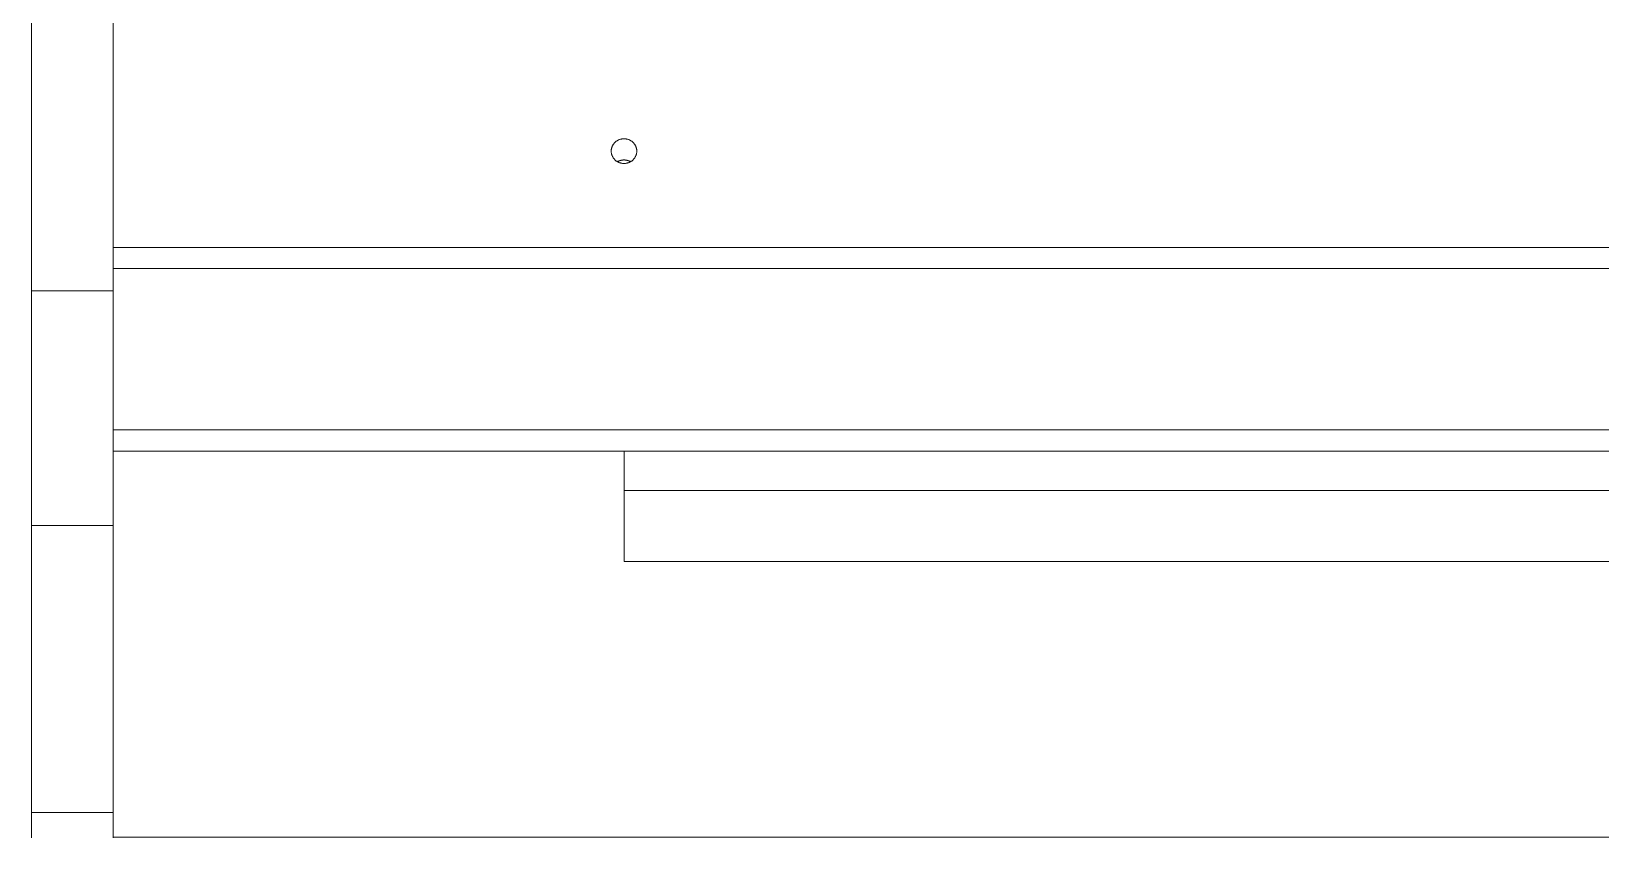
# Model space of a CAD drawing. Extents: x 65572 to 72871, y 30718 to 33858.
# Drawn here: x 65942.81 to 65954.9, y 32367.89 to 32374.1 of the extents above; entities that cross this region are included whole.
import ezdxf

# ---------------------------------------------------------------- set-up
doc = ezdxf.new("R2010")
doc.units = 0
doc.header["$LTSCALE"] = 0.5
doc.header["$MEASUREMENT"] = 0
doc.layers.add('Layout', color=154, linetype='CONTINUOUS', lineweight=5)

msp = doc.modelspace()

# ---------------------------------------------------------------- linework, layer by layer
at = {"layer": 'Layout', "linetype": 'ByBlock'}
for p, q in [((65942.806307, 32381.605485), (65942.806307, 32372.098342)), ((65943.436229, 32381.605485), (65943.436229, 32372.098342)), ((65942.805914, 32372.37673), (65942.805914, 32381.211785)), ((65942.805914, 32370.771848), (65942.805914, 32372.37673)), ((65942.805914, 32372.37673), (65942.806307, 32372.37673)), ((65943.436229, 32372.432408), (65967.058276, 32372.432408)), ((65943.436229, 32372.269372), (65967.058276, 32372.269372)), ((65967.058276, 32372.269372), (65943.436229, 32372.269372)), ((65942.806307, 32372.098342), (65942.806307, 32370.289665)), ((65943.436229, 32372.098342), (65942.806307, 32372.098342)), ((65943.436229, 32372.098342), (65943.436229, 32370.289665)), ((65943.436229, 32371.026225), (65967.058276, 32371.026225)), ((65967.058276, 32371.026225), (65943.436229, 32371.026225)), ((65967.058276, 32370.86319), (65943.436229, 32370.86319)), ((65947.373236, 32370.86319), (65947.373236, 32370.013824)), ((65942.805914, 32368.45937), (65942.805914, 32370.771848)), ((65942.805914, 32370.771848), (65942.806307, 32370.771848)), ((65947.373236, 32370.559352), (65963.121268, 32370.559352)), ((65942.806307, 32370.289665), (65942.806307, 32368.079085)), ((65943.436229, 32370.289665), (65942.806307, 32370.289665)), ((65943.436229, 32370.289665), (65943.436229, 32368.079085)), ((65947.373236, 32370.013824), (65963.121268, 32370.013824)), ((65942.805914, 32368.45937), (65942.806307, 32368.45937)), ((65943.436229, 32368.079085), (65942.806307, 32368.079085)), ((65967.058276, 32367.88921), (65943.436229, 32367.88921))]:
    msp.add_line(p, q, dxfattribs=at)
for points in [[(65947.471662, 32373.173965), (65947.471582, 32373.177793), (65947.471343, 32373.181615), (65947.470944, 32373.185425), (65947.470387, 32373.189215), (65947.469673, 32373.192982), (65947.468802, 32373.196717), (65947.467776, 32373.200415), (65947.466596, 32373.204071), (65947.465266, 32373.207678), (65947.463786, 32373.21123), (65947.462159, 32373.214721), (65947.460388, 32373.218147), (65947.458475, 32373.221501), (65947.456424, 32373.224777), (65947.454239, 32373.227972), (65947.451922, 32373.231078), (65947.449477, 32373.234092), (65947.446909, 32373.237009), (65947.444221, 32373.239823), (65947.441418, 32373.242531), (65947.438504, 32373.245127), (65947.435485, 32373.247608), (65947.432365, 32373.249969), (65947.429148, 32373.252207), (65947.425841, 32373.254318), (65947.422449, 32373.256299), (65947.418977, 32373.258147), (65947.415431, 32373.259857), (65947.411816, 32373.261429), (65947.408139, 32373.262858), (65947.404405, 32373.264144), (65947.40062, 32373.265283), (65947.396791, 32373.266274), (65947.392924, 32373.267115), (65947.389025, 32373.267805), (65947.3851, 32373.268343), (65947.381156, 32373.268728), (65947.3772, 32373.268959), (65947.373236, 32373.269036), (65947.369273, 32373.268959), (65947.365317, 32373.268728), (65947.361373, 32373.268343), (65947.357448, 32373.267805), (65947.353549, 32373.267115), (65947.349682, 32373.266274), (65947.345853, 32373.265283), (65947.342068, 32373.264144), (65947.338334, 32373.262858), (65947.334657, 32373.261429), (65947.331042, 32373.259857), (65947.327496, 32373.258147), (65947.324024, 32373.256299), (65947.320632, 32373.254318), (65947.317325, 32373.252207), (65947.314108, 32373.249969), (65947.310988, 32373.247608), (65947.307969, 32373.245127), (65947.305055, 32373.242531), (65947.302252, 32373.239823), (65947.299564, 32373.237009), (65947.296996, 32373.234092), (65947.294551, 32373.231078), (65947.292234, 32373.227972), (65947.290048, 32373.224777), (65947.287998, 32373.221501), (65947.286085, 32373.218147), (65947.284314, 32373.214721), (65947.282687, 32373.21123), (65947.281207, 32373.207678), (65947.279877, 32373.204071), (65947.278697, 32373.200415), (65947.277671, 32373.196717), (65947.2768, 32373.192982), (65947.276086, 32373.189215), (65947.275529, 32373.185425), (65947.27513, 32373.181615), (65947.274891, 32373.177793), (65947.274811, 32373.173965)], [(65947.274811, 32373.173965), (65947.274891, 32373.170137), (65947.27513, 32373.166315), (65947.275529, 32373.162505), (65947.276086, 32373.158714), (65947.2768, 32373.154948), (65947.277671, 32373.151213), (65947.278697, 32373.147514), (65947.279877, 32373.143859), (65947.281207, 32373.140252), (65947.282687, 32373.1367), (65947.284314, 32373.133209), (65947.286085, 32373.129783), (65947.287998, 32373.126429), (65947.290048, 32373.123152), (65947.292234, 32373.119958), (65947.294551, 32373.116851), (65947.296996, 32373.113837), (65947.299564, 32373.110921), (65947.302252, 32373.108107), (65947.305055, 32373.105399), (65947.307969, 32373.102803), (65947.310988, 32373.100322), (65947.314108, 32373.097961), (65947.317325, 32373.095723), (65947.320632, 32373.093611), (65947.324024, 32373.091631), (65947.327496, 32373.089783), (65947.331042, 32373.088073), (65947.334657, 32373.086501), (65947.338334, 32373.085072), (65947.342068, 32373.083786), (65947.345853, 32373.082647), (65947.349682, 32373.081656), (65947.353549, 32373.080815), (65947.357448, 32373.080125), (65947.361373, 32373.079587), (65947.365317, 32373.079202), (65947.369273, 32373.078971), (65947.373236, 32373.078893), (65947.3772, 32373.078971), (65947.381156, 32373.079202), (65947.3851, 32373.079587), (65947.389025, 32373.080125), (65947.392924, 32373.080815), (65947.396791, 32373.081656), (65947.40062, 32373.082647), (65947.404405, 32373.083786), (65947.408139, 32373.085072), (65947.411816, 32373.086501), (65947.415431, 32373.088073), (65947.418977, 32373.089783), (65947.422449, 32373.091631), (65947.425841, 32373.093611), (65947.429148, 32373.095723), (65947.432365, 32373.097961), (65947.435485, 32373.100322), (65947.438504, 32373.102803), (65947.441418, 32373.105399), (65947.444221, 32373.108107), (65947.446909, 32373.110921), (65947.449477, 32373.113837), (65947.451922, 32373.116851), (65947.454239, 32373.119958), (65947.456424, 32373.123152), (65947.458475, 32373.126429), (65947.460388, 32373.129783), (65947.462159, 32373.133209), (65947.463786, 32373.1367), (65947.465266, 32373.140252), (65947.466596, 32373.143859), (65947.467776, 32373.147514), (65947.468802, 32373.151213), (65947.469673, 32373.154948), (65947.470387, 32373.158714), (65947.470944, 32373.162505), (65947.471343, 32373.166315), (65947.471582, 32373.170137), (65947.471662, 32373.173965)], [(65947.423885, 32373.092447), (65947.420466, 32373.09434), (65947.416972, 32373.096099), (65947.413407, 32373.097722), (65947.409778, 32373.099206), (65947.406091, 32373.100548), (65947.402351, 32373.101746), (65947.398564, 32373.102799), (65947.394736, 32373.103705), (65947.390875, 32373.104462), (65947.386984, 32373.105069), (65947.383072, 32373.105525), (65947.379144, 32373.105829), (65947.375207, 32373.105982), (65947.371266, 32373.105982), (65947.367329, 32373.105829), (65947.363401, 32373.105525), (65947.359489, 32373.105069), (65947.355598, 32373.104462), (65947.351737, 32373.103705), (65947.347909, 32373.102799), (65947.344122, 32373.101746), (65947.340382, 32373.100548), (65947.336695, 32373.099206), (65947.333066, 32373.097722), (65947.329501, 32373.096099), (65947.326007, 32373.09434), (65947.322588, 32373.092447)], [(65942.805914, 32367.884259), (65942.805914, 32367.887182), (65942.805914, 32367.889819), (65942.805914, 32367.892343), (65942.805914, 32367.894866), (65942.805914, 32367.897389), (65942.805914, 32367.899913), (65942.805914, 32367.902436), (65942.805914, 32367.90496), (65942.805914, 32367.907483), (65942.805914, 32367.910007), (65942.805914, 32367.91253), (65942.805914, 32367.915053), (65942.805914, 32367.917577), (65942.805914, 32367.9201), (65942.805914, 32367.922624), (65942.805914, 32367.925147), (65942.805914, 32367.927671), (65942.805914, 32367.930194), (65942.805914, 32367.932717), (65942.805914, 32367.935241), (65942.805914, 32367.937764), (65942.805914, 32367.940288), (65942.805914, 32367.942811), (65942.805914, 32367.945335), (65942.805914, 32367.947858), (65942.805914, 32367.950381), (65942.805914, 32367.952905), (65942.805914, 32367.955428), (65942.805914, 32367.957952), (65942.805914, 32367.960475), (65942.805914, 32367.962999), (65942.805914, 32367.965522), (65942.805914, 32367.968046), (65942.805914, 32367.970569), (65942.805914, 32367.973092), (65942.805914, 32367.975616), (65942.805914, 32367.978139), (65942.805914, 32367.980663), (65942.805914, 32367.983186), (65942.805914, 32367.98571), (65942.805914, 32367.988233), (65942.805914, 32367.990756), (65942.805914, 32367.99328), (65942.805914, 32367.995803), (65942.805914, 32367.998327), (65942.805914, 32368.00085), (65942.805914, 32368.003374), (65942.805914, 32368.005897), (65942.805914, 32368.00842), (65942.805914, 32368.010944), (65942.805914, 32368.013467), (65942.805914, 32368.015991), (65942.805914, 32368.018514), (65942.805914, 32368.021038), (65942.805914, 32368.023561), (65942.805914, 32368.026084), (65942.805914, 32368.028608), (65942.805914, 32368.031131), (65942.805914, 32368.033655), (65942.805914, 32368.036178), (65942.805914, 32368.038702), (65942.805914, 32368.041225), (65942.805914, 32368.043748), (65942.805914, 32368.046272), (65942.805914, 32368.048795), (65942.805914, 32368.051319), (65942.805914, 32368.053842), (65942.805914, 32368.056366), (65942.805914, 32368.058889), (65942.805914, 32368.061412), (65942.805914, 32368.063936), (65942.805914, 32368.066459), (65942.805914, 32368.068983), (65942.805914, 32368.071506), (65942.805914, 32368.07403), (65942.805914, 32368.076553), (65942.805914, 32368.079076), (65942.805914, 32368.0816), (65942.805914, 32368.084123), (65942.805914, 32368.086647), (65942.805914, 32368.08917), (65942.805914, 32368.091694), (65942.805914, 32368.094217), (65942.805914, 32368.09674), (65942.805914, 32368.099264), (65942.805914, 32368.101787), (65942.805914, 32368.104311), (65942.805914, 32368.106834), (65942.805914, 32368.109358), (65942.805914, 32368.111881), (65942.805914, 32368.114404), (65942.805914, 32368.116868), (65942.805914, 32368.118976), (65942.805914, 32368.121083), (65942.805914, 32368.123191), (65942.805914, 32368.125298), (65942.805914, 32368.127405), (65942.805914, 32368.129513), (65942.805914, 32368.13162), (65942.805914, 32368.133728), (65942.805914, 32368.135835), (65942.805914, 32368.137942), (65942.805914, 32368.14005), (65942.805914, 32368.142157), (65942.805914, 32368.144264), (65942.805914, 32368.146372), (65942.805914, 32368.148479), (65942.805914, 32368.150587), (65942.805914, 32368.152694), (65942.805914, 32368.154801), (65942.805914, 32368.156909), (65942.805914, 32368.159016), (65942.805914, 32368.161124), (65942.805914, 32368.163231), (65942.805914, 32368.165338), (65942.805914, 32368.167446), (65942.805914, 32368.169553), (65942.805914, 32368.17166), (65942.805914, 32368.173768), (65942.805914, 32368.175875), (65942.805914, 32368.177983), (65942.805914, 32368.18009), (65942.805914, 32368.182197), (65942.805914, 32368.184305), (65942.805914, 32368.186412), (65942.805914, 32368.18852), (65942.805914, 32368.190627), (65942.805914, 32368.192734), (65942.805914, 32368.194842), (65942.805914, 32368.196949), (65942.805914, 32368.199056), (65942.805914, 32368.201164), (65942.805914, 32368.203271), (65942.805914, 32368.205379), (65942.805914, 32368.207486), (65942.805914, 32368.209593), (65942.805914, 32368.211701), (65942.805914, 32368.213808), (65942.805914, 32368.215916), (65942.805914, 32368.218023), (65942.805914, 32368.22013), (65942.805914, 32368.222238), (65942.805914, 32368.224345), (65942.805914, 32368.226452), (65942.805914, 32368.22856), (65942.805914, 32368.230667), (65942.805914, 32368.232775), (65942.805914, 32368.234882), (65942.805914, 32368.236989), (65942.805914, 32368.239097), (65942.805914, 32368.241204), (65942.805914, 32368.243312), (65942.805914, 32368.245419), (65942.805914, 32368.247526), (65942.805914, 32368.249634), (65942.805914, 32368.251741), (65942.805914, 32368.253848), (65942.805914, 32368.255956), (65942.805914, 32368.258063), (65942.805914, 32368.260171), (65942.805914, 32368.262278), (65942.805914, 32368.264385), (65942.805914, 32368.266493), (65942.805914, 32368.2686), (65942.805914, 32368.270708), (65942.805914, 32368.272815), (65942.805914, 32368.274922), (65942.805914, 32368.27703), (65942.805914, 32368.279137), (65942.805914, 32368.281244), (65942.805914, 32368.283352), (65942.805914, 32368.285459), (65942.805914, 32368.287567), (65942.805914, 32368.289674), (65942.805914, 32368.291781), (65942.805914, 32368.293889), (65942.805914, 32368.295996), (65942.805914, 32368.298104), (65942.805914, 32368.300211), (65942.805914, 32368.302318), (65942.805914, 32368.304426), (65942.805914, 32368.306533), (65942.805914, 32368.308395), (65942.805914, 32368.310072), (65942.805914, 32368.31175), (65942.805914, 32368.313427), (65942.805914, 32368.315105), (65942.805914, 32368.316782), (65942.805914, 32368.31846), (65942.805914, 32368.320137), (65942.805914, 32368.321815), (65942.805914, 32368.323492), (65942.805914, 32368.32517), (65942.805914, 32368.326847), (65942.805914, 32368.328525), (65942.805914, 32368.330202), (65942.805914, 32368.33188), (65942.805914, 32368.333557), (65942.805914, 32368.335235), (65942.805914, 32368.336912), (65942.805914, 32368.33859), (65942.805914, 32368.340267), (65942.805914, 32368.341945), (65942.805914, 32368.343622), (65942.805914, 32368.3453), (65942.805914, 32368.346977), (65942.805914, 32368.348655), (65942.805914, 32368.350332), (65942.805914, 32368.35201), (65942.805914, 32368.353687), (65942.805914, 32368.355365), (65942.805914, 32368.357042), (65942.805914, 32368.35872), (65942.805914, 32368.360398), (65942.805914, 32368.362075), (65942.805914, 32368.363753), (65942.805914, 32368.36543), (65942.805914, 32368.367108), (65942.805914, 32368.368785), (65942.805914, 32368.370463), (65942.805914, 32368.37214), (65942.805914, 32368.373818), (65942.805914, 32368.375495), (65942.805914, 32368.377173), (65942.805914, 32368.37885), (65942.805914, 32368.380528), (65942.805914, 32368.382205), (65942.805914, 32368.383883), (65942.805914, 32368.38556), (65942.805914, 32368.387238), (65942.805914, 32368.388915), (65942.805914, 32368.390593), (65942.805914, 32368.39227), (65942.805914, 32368.393948), (65942.805914, 32368.395625), (65942.805914, 32368.397303), (65942.805914, 32368.39898), (65942.805914, 32368.400658), (65942.805914, 32368.402335), (65942.805914, 32368.404013), (65942.805914, 32368.40569), (65942.805914, 32368.407368), (65942.805914, 32368.409045), (65942.805914, 32368.410723), (65942.805914, 32368.4124), (65942.805914, 32368.414078), (65942.805914, 32368.415755), (65942.805914, 32368.417433), (65942.805914, 32368.41911), (65942.805914, 32368.420788), (65942.805914, 32368.422465), (65942.805914, 32368.424143), (65942.805914, 32368.42582), (65942.805914, 32368.427498), (65942.805914, 32368.429175), (65942.805914, 32368.430853), (65942.805914, 32368.43253), (65942.805914, 32368.434208), (65942.805914, 32368.435885), (65942.805914, 32368.437563), (65942.805914, 32368.43924), (65942.805914, 32368.440918), (65942.805914, 32368.442595), (65942.805914, 32368.444273), (65942.805914, 32368.44595), (65942.805914, 32368.447628), (65942.805914, 32368.449305), (65942.805914, 32368.450983), (65942.805914, 32368.45266), (65942.805914, 32368.454338), (65942.805914, 32368.456015), (65942.805914, 32368.457693), (65942.805914, 32368.45937)], [(65942.806307, 32368.079085), (65942.806307, 32368.077407), (65942.806307, 32368.07573), (65942.806307, 32368.074053), (65942.806307, 32368.072376), (65942.806307, 32368.070699), (65942.806307, 32368.069022), (65942.806307, 32368.067345), (65942.806307, 32368.065667), (65942.806307, 32368.06399), (65942.806307, 32368.062313), (65942.806307, 32368.060636), (65942.806307, 32368.058959), (65942.806307, 32368.057282), (65942.806307, 32368.055604), (65942.806307, 32368.053927), (65942.806307, 32368.05225), (65942.806307, 32368.050573), (65942.806307, 32368.048896), (65942.806307, 32368.047219), (65942.806307, 32368.045542), (65942.806307, 32368.043864), (65942.806307, 32368.042187), (65942.806307, 32368.04051), (65942.806307, 32368.038833), (65942.806307, 32368.037156), (65942.806307, 32368.035479), (65942.806307, 32368.033801), (65942.806307, 32368.032124), (65942.806307, 32368.030447), (65942.806307, 32368.02877), (65942.806307, 32368.027093), (65942.806307, 32368.025416), (65942.806307, 32368.023739), (65942.806307, 32368.022061), (65942.806307, 32368.020384), (65942.806307, 32368.018707), (65942.806307, 32368.01703), (65942.806307, 32368.015353), (65942.806307, 32368.013676), (65942.806307, 32368.011998), (65942.806307, 32368.010321), (65942.806307, 32368.008644), (65942.806307, 32368.006967), (65942.806307, 32368.00529), (65942.806307, 32368.003613), (65942.806307, 32368.001936), (65942.806307, 32368.000258), (65942.806307, 32367.998581), (65942.806307, 32367.996904), (65942.806307, 32367.995227), (65942.806307, 32367.99355), (65942.806307, 32367.991873), (65942.806307, 32367.990195), (65942.806307, 32367.988518), (65942.806307, 32367.986841), (65942.806307, 32367.985164), (65942.806307, 32367.983487), (65942.806307, 32367.98181), (65942.806307, 32367.980133), (65942.806307, 32367.978455), (65942.806307, 32367.976778), (65942.806307, 32367.975101), (65942.806307, 32367.973424), (65942.806307, 32367.971747), (65942.806307, 32367.97007), (65942.806307, 32367.968392), (65942.806307, 32367.966715), (65942.806307, 32367.965038), (65942.806307, 32367.963361), (65942.806307, 32367.961684), (65942.806307, 32367.960007), (65942.806307, 32367.95833), (65942.806307, 32367.956652), (65942.806307, 32367.954975), (65942.806307, 32367.953298), (65942.806307, 32367.951621), (65942.806307, 32367.949944), (65942.806307, 32367.948267), (65942.806307, 32367.946589), (65942.806307, 32367.944912), (65942.806307, 32367.943235), (65942.806307, 32367.941558), (65942.806307, 32367.939881), (65942.806307, 32367.938204), (65942.806307, 32367.936496), (65942.806307, 32367.934389), (65942.806307, 32367.932282), (65942.806307, 32367.930175), (65942.806307, 32367.928068), (65942.806307, 32367.925961), (65942.806307, 32367.923854), (65942.806307, 32367.921747), (65942.806307, 32367.91964), (65942.806307, 32367.917533), (65942.806307, 32367.915426), (65942.806307, 32367.913319), (65942.806307, 32367.911213), (65942.806307, 32367.909106), (65942.806307, 32367.906999), (65942.806307, 32367.904892), (65942.806307, 32367.902785), (65942.806307, 32367.900678), (65942.806307, 32367.898571), (65942.806307, 32367.896464), (65942.806307, 32367.894357), (65942.806307, 32367.89225), (65942.806307, 32367.890143), (65942.806307, 32367.888036), (65942.806307, 32367.885929), (65942.806307, 32367.883822)], [(65943.436229, 32368.079085), (65943.436229, 32368.077407), (65943.436229, 32368.07573), (65943.436229, 32368.074053), (65943.436229, 32368.072376), (65943.436229, 32368.070699), (65943.436229, 32368.069022), (65943.436229, 32368.067345), (65943.436229, 32368.065667), (65943.436229, 32368.06399), (65943.436229, 32368.062313), (65943.436229, 32368.060636), (65943.436229, 32368.058959), (65943.436229, 32368.057282), (65943.436229, 32368.055604), (65943.436229, 32368.053927), (65943.436229, 32368.05225), (65943.436229, 32368.050573), (65943.436229, 32368.048896), (65943.436229, 32368.047219), (65943.436229, 32368.045542), (65943.436229, 32368.043864), (65943.436229, 32368.042187), (65943.436229, 32368.04051), (65943.436229, 32368.038833), (65943.436229, 32368.037156), (65943.436229, 32368.035479), (65943.436229, 32368.033801), (65943.436229, 32368.032124), (65943.436229, 32368.030447), (65943.436229, 32368.02877), (65943.436229, 32368.027093), (65943.436229, 32368.025416), (65943.436229, 32368.023739), (65943.436229, 32368.022061), (65943.436229, 32368.020384), (65943.436229, 32368.018707), (65943.436229, 32368.01703), (65943.436229, 32368.015353), (65943.436229, 32368.013676), (65943.436229, 32368.011998), (65943.436229, 32368.010321), (65943.436229, 32368.008644), (65943.436229, 32368.006967), (65943.436229, 32368.00529), (65943.436229, 32368.003613), (65943.436229, 32368.001936), (65943.436229, 32368.000258), (65943.436229, 32367.998581), (65943.436229, 32367.996904), (65943.436229, 32367.995227), (65943.436229, 32367.99355), (65943.436229, 32367.991873), (65943.436229, 32367.990195), (65943.436229, 32367.988518), (65943.436229, 32367.986841), (65943.436229, 32367.985164), (65943.436229, 32367.983487), (65943.436229, 32367.98181), (65943.436229, 32367.980133), (65943.436229, 32367.978455), (65943.436229, 32367.976778), (65943.436229, 32367.975101), (65943.436229, 32367.973424), (65943.436229, 32367.971747), (65943.436229, 32367.97007), (65943.436229, 32367.968392), (65943.436229, 32367.966715), (65943.436229, 32367.965038), (65943.436229, 32367.963361), (65943.436229, 32367.961684), (65943.436229, 32367.960007), (65943.436229, 32367.95833), (65943.436229, 32367.956652), (65943.436229, 32367.954975), (65943.436229, 32367.953298), (65943.436229, 32367.951621), (65943.436229, 32367.949944), (65943.436229, 32367.948267), (65943.436229, 32367.946589), (65943.436229, 32367.944912), (65943.436229, 32367.943235), (65943.436229, 32367.941558), (65943.436229, 32367.939881), (65943.436229, 32367.938204), (65943.436229, 32367.936496), (65943.436229, 32367.934389), (65943.436229, 32367.932282), (65943.436229, 32367.930175), (65943.436229, 32367.928068), (65943.436229, 32367.925961), (65943.436229, 32367.923854), (65943.436229, 32367.921747), (65943.436229, 32367.91964), (65943.436229, 32367.917533), (65943.436229, 32367.915426), (65943.436229, 32367.913319), (65943.436229, 32367.911213), (65943.436229, 32367.909106), (65943.436229, 32367.906999), (65943.436229, 32367.904892), (65943.436229, 32367.902785), (65943.436229, 32367.900678), (65943.436229, 32367.898571), (65943.436229, 32367.896464), (65943.436229, 32367.894357), (65943.436229, 32367.89225), (65943.436229, 32367.890143), (65943.436229, 32367.888036), (65943.436229, 32367.885929), (65943.436229, 32367.883822)]]:
    msp.add_lwpolyline(points, dxfattribs=at)

doc.saveas('drawing.dxf')
